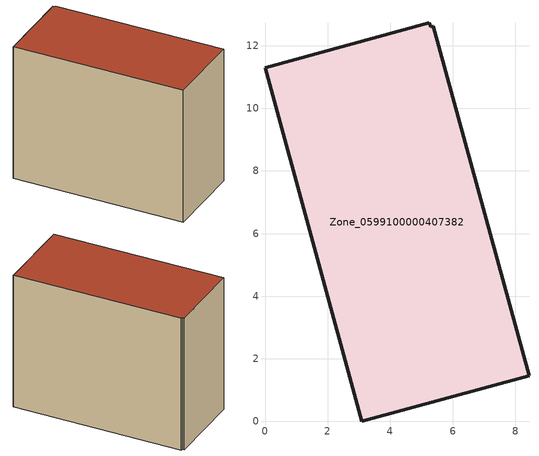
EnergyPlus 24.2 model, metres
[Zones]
Zone_0599100000407382
 floor ground (C_G): 3.09,0 0,11.3 5.25,12.73 5.29,12.6 5.38,12.63 8.44,1.46 z0
 wall outside (C_F): 3.09,0 8.44,1.46 5.38,12.63 5.29,12.6 5.25,12.73 0,11.3 3.09,0 z0:9.44
 roof outside (C_R): 0,11.3 3.09,0 8.44,1.46 5.38,12.63 5.29,12.6 5.25,12.73 z9.44
[BUILDING]
Pand.0599100000407382: North Axis=0; Terrain=City; Loads Convergence Tolerance Value=0.04; Temperature Convergence Tolerance Value=0.4; Solar Distribution=FullExterior; Maximum Number of Warmup Days=25; Minimum Number of Warmup Days=1
[Site:Location]
Rotterdam.The.Hague.AP_ZH_NLD Design_Conditions: Latitude=51.96; Longitude=4.45; Time Zone=1; Elevation=-4.5
[SITE:GROUNDTEMPERATURE:BUILDINGSURFACE]
18, 18, 18, 18, 18, 18, 18, 18, 18, 18, 18, 18
[MATERIAL] Thermal Absorptance=0.9; Solar Absorptance=0.7; Visible Absorptance=0.7
Name | Roughness | Thickness | Conductivity | Density | Specific Heat
G.TI.1992-2005 | MediumSmooth | 0.15 | 0.06 | 540 | 1210
F.TI.1992-2005 | Rough | 0.3 | 0.12 | 1920 | 840
R.TI.1992-2005 | MediumRough | 0.2 | 0.08 | 1500 | 1000
[CONSTRUCTION]
C_G: G.TI.1992-2005
C_F: F.TI.1992-2005
C_R: R.TI.1992-2005
[ZONE]
Zone_0599100000407382: Type=1; Multiplier=1; Ceiling Height=Autocalculate; Volume=Autocalculate; Floor Area=autocalculate; Part of Total Floor Area=Yes
[ZONEINFILTRATION:DESIGNFLOWRATE]
Infil_Zone_0599100000407382: Zone or ZoneList or Space or SpaceList=Zone_0599100000407382; Schedule=AlwaysOn; Design Flow Rate Calculation Method=Flow/Area; Flow Rate per Floor Area=0.0015; Constant Term Coefficient=1; Temperature Term Coefficient=0; Velocity Term Coefficient=0; Velocity Squared Term Coefficient=0
[HVACTEMPLATE:ZONE:IDEALLOADSAIRSYSTEM]
Zone_0599100000407382: Maximum Heating Supply Air Temperature=50; Minimum Cooling Supply Air Temperature=13; Maximum Heating Supply Air Humidity Ratio=0.0156; Minimum Cooling Supply Air Humidity Ratio=0.0077; Heating Limit=NoLimit; Cooling Limit=NoLimit; Dehumidification Control Type=ConstantSensibleHeatRatio; Cooling Sensible Heat Ratio=0.7; Dehumidification Setpoint=60; Humidification Control Type=None; Humidification Setpoint=30; Outdoor Air Method=None; Outdoor Air Flow Rate per Person=0.00944; Outdoor Air Flow Rate per Zone Floor Area=0; Outdoor Air Flow Rate per Zone=0; Demand Controlled Ventilation Type=None; Outdoor Air Economizer Type=NoEconomizer; Heat Recovery Type=None; Sensible Heat Recovery Effectiveness=0.7; Latent Heat Recovery Effectiveness=0.65
[ZONECONTROL:THERMOSTAT]
ThermostatControl_Zone_0599100000407382: Zone or ZoneList=Zone_0599100000407382; Control Type Schedule=DualSetpointControlType; Control 1=Thermostat_Zone_0599100000407382; Temperature Difference Between Cutout And Setpoint=0
[THERMOSTATSETPOINT:DUALSETPOINT]
Thermostat_Zone_0599100000407382: Heating Setpoint Temperature Schedule=HeatingSetpoint_Zone_0599100000407382; Cooling Setpoint Temperature Schedule=CoolingSetpoint_Zone_0599100000407382
[SCHEDULE:COMPACT]
HeatingSetpoint_Zone_0599100000407382: Through: 12/31, For: AllDays, Until: 24:00, 21
CoolingSetpoint_Zone_0599100000407382: Through: 12/31, For: AllDays, Until: 24:00, 24
DualSetpointControlType: Through: 12/31, For: AllDays, Until: 24:00, 4
AlwaysOn: Through: 12/31, For: AllDays, Until: 24:00, 1
